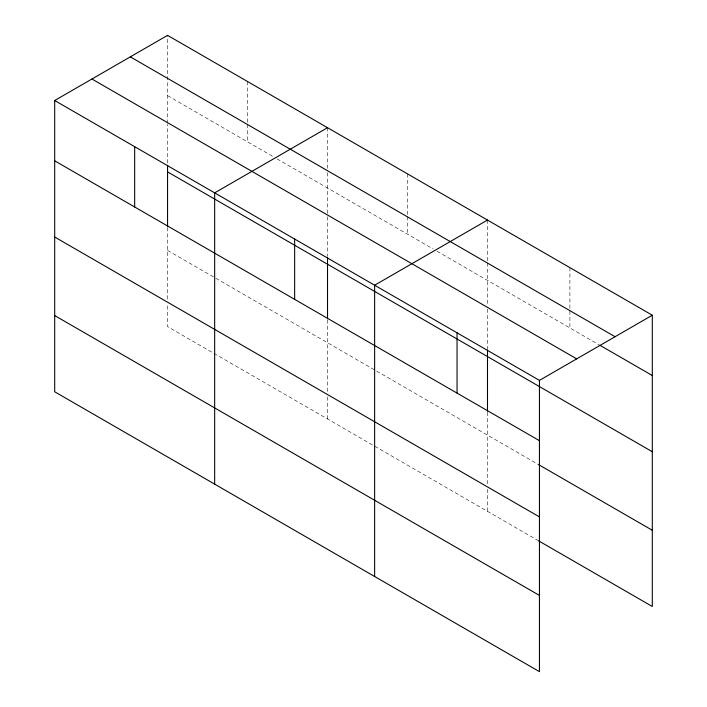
<?xml version="1.0" encoding="UTF-8"?>
<svg xmlns="http://www.w3.org/2000/svg" width="707" height="707" viewBox="0 0 707 707"><rect width="100%" height="100%" fill="white"/><g stroke="black" fill="none" stroke-linecap="round" stroke-linejoin="round"><path stroke-width="0.53" stroke-dasharray="3.54 2.65" d="M167.559 163.034L167.559 124.37M167.559 123.265L167.559 35.35M167.559 95.648L273.247 156.671M277.056 158.872L433.214 249.032M437.023 251.232L599.262 344.901M167.559 250.402L538.646 464.649M538.646 540.864L167.559 326.616L167.559 304.531M569.904 267.644L569.904 327.942M487.494 220.063L487.494 261.731M487.494 262.827L487.494 304.664M487.494 309.083L487.494 348.851M487.494 412.208L487.494 484.825M487.494 489.244L487.494 511.338M407.506 173.887L407.506 215.547M407.506 216.642L407.506 234.185M327.527 127.711L327.527 168.275M327.527 172.658L327.527 215.626M327.527 216.731L327.527 256.5M327.527 319.856L327.527 392.465M327.527 396.883L327.527 418.977M247.538 81.526L247.538 123.195M247.538 124.291L247.538 141.833M167.559 227.495L167.559 300.113"/><path stroke-width="1.06" d="M167.559 226.408L167.559 165.244M538.646 540.864L652.305 606.491L652.305 315.216L167.559 35.35L54.695 100.509L54.695 391.784L539.441 671.65L539.441 380.384L652.305 315.216M327.527 127.711L214.663 192.87L214.663 484.136M487.494 220.063L374.63 285.221L374.63 576.497M130.309 56.852L615.063 336.726M600.208 345.44L652.305 375.523M91.937 79.007L576.691 358.873M54.695 100.509L539.441 380.384M167.559 171.872L652.305 451.738M54.695 160.816L539.441 440.682M538.646 464.649L652.305 530.268M54.695 237.031L539.441 516.905M54.695 315.561L539.441 595.427M487.494 349.956L487.494 411.12M457.04 332.803L457.04 393.101M327.527 257.604L327.527 318.76M294.642 239.046L294.642 299.353M134.675 146.685L134.675 206.992"/></g></svg>
